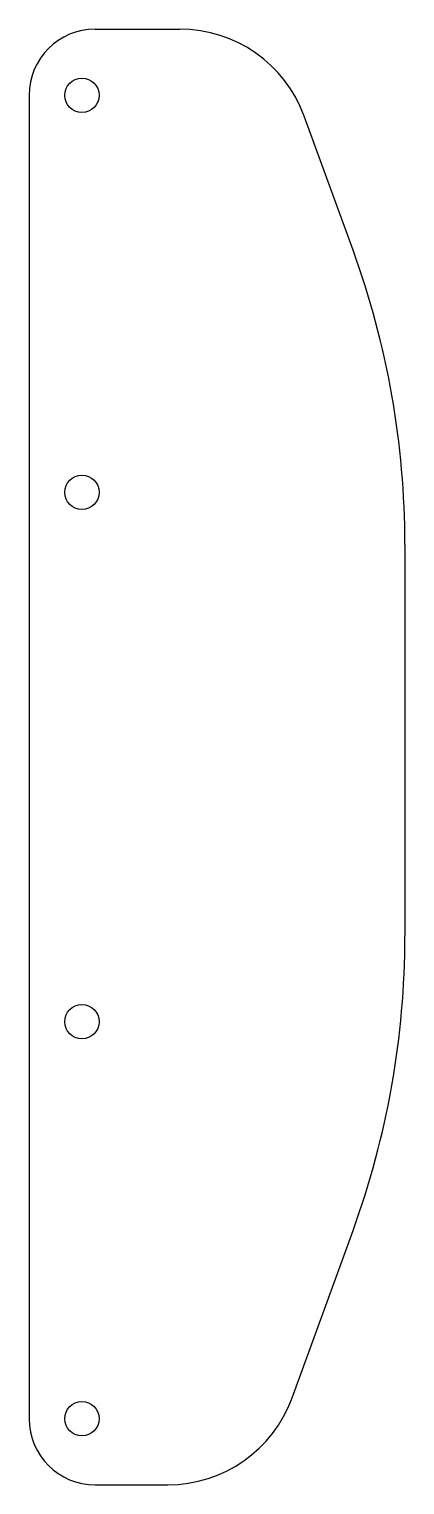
# Model space of a CAD drawing. Header units: millimetres. Extents: x -20 to 37, y -110 to 110.
import ezdxf

# ---------------------------------------------------------------- set-up
doc = ezdxf.new("R2010")
doc.units = ezdxf.units.MM

msp = doc.modelspace()

# ---------------------------------------------------------------- linework, layer by layer
at = {"color": 7, "linetype": 'Continuous', "lineweight": 25}
for p, q in [((-10, 110), (2.79, 110)), ((-20, 100), (-20, -100)), ((28.96, 76.59), (21.59, 96.84)), ((36.8, 32.13), (36.8, -27.08)), ((19.75, -96.84), (28.96, -71.54)), ((-10, -110), (0.96, -110))]:
    msp.add_line(p, q, dxfattribs=at)
for centre in [(-12.02, 100), (-12.02, 40), (-12.02, -40), (-12.02, -100)]:
    msp.add_circle(centre, 2.6, dxfattribs=at)
for centre, radius, start, end in [((-10, 100), 10, 90, 180), ((2.79, 90), 20, 20, 90), ((-93.2, 32.13), 130, 0, 20), ((-93.2, -27.08), 130, 340, 0), ((0.96, -90), 20, 270, 340), ((-10, -100), 10, 180, 270)]:
    msp.add_arc(centre, radius, start, end, dxfattribs=at)

doc.saveas('drawing.dxf')
